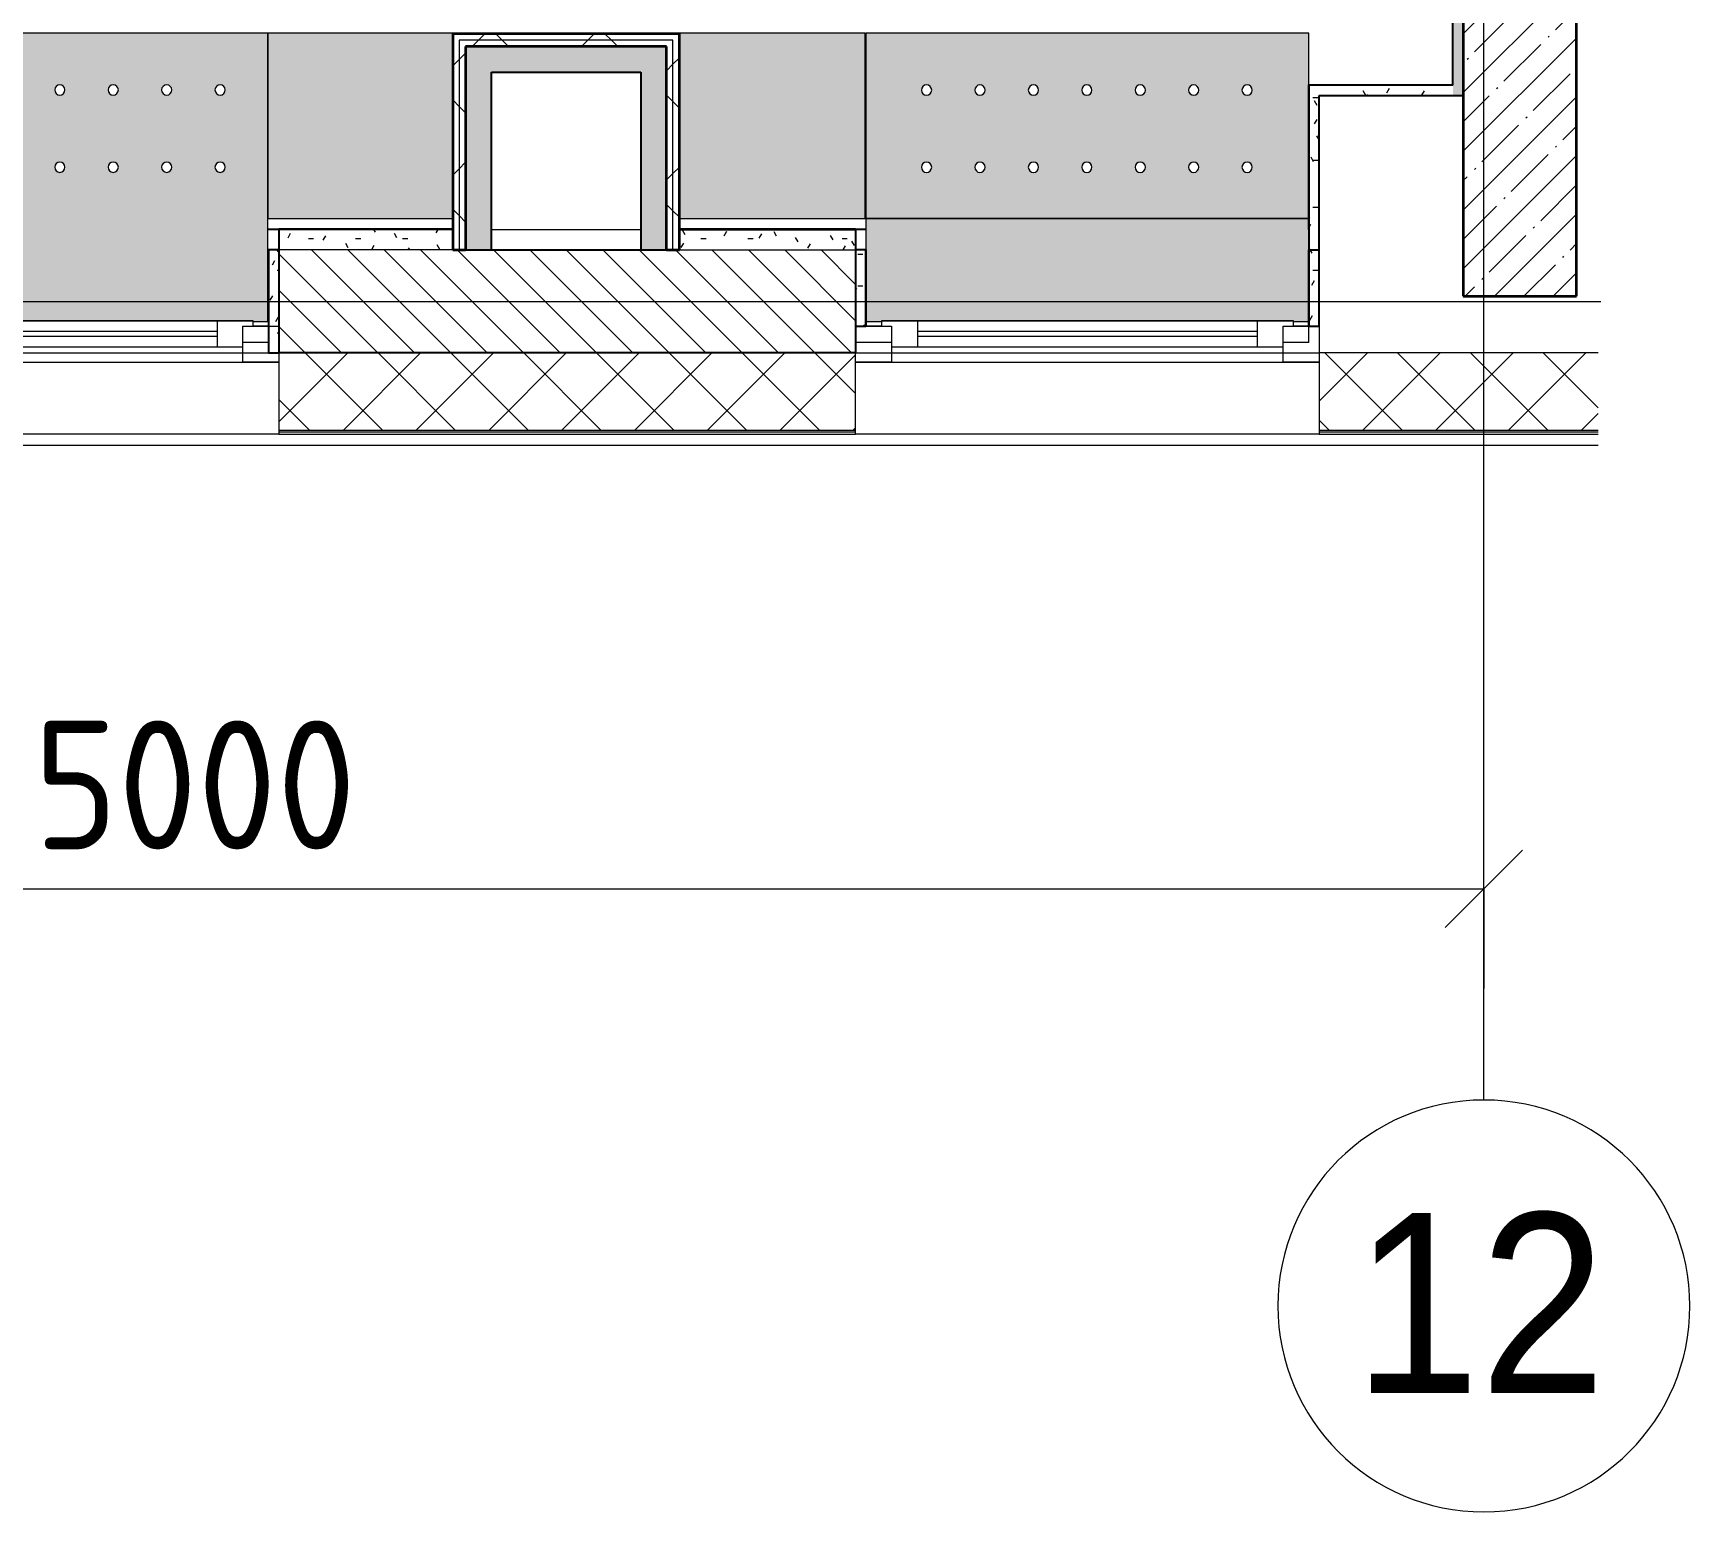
# Model space of a CAD drawing. Header units: millimetres. Extents: x 855 to 55293, y -2351 to 9447.
# Drawn here: x 15456 to 18673, y -2351 to 521 of the extents above; entities that cross this region are included whole.
import ezdxf

# ---------------------------------------------------------------- set-up
doc = ezdxf.new("R2010")
doc.units = ezdxf.units.MM
doc.linetypes.add('Осевая', pattern=[3175, 635, -476.25, 1587.5, -476.25])
for name, color, linetype, lineweight in [('A-ANNO-DIMS', 7, 'Continuous', 9), ('A-ANNO-DIMS-100', 7, 'Continuous', 9), ('A-GLAZ', 7, 'Continuous', 9), ('A-GLAZ-1', 7, 'Continuous', 13), ('A-WALL', 7, 'Continuous', 9), ('I-WALL', 7, 'Continuous', 9), ('Знаки', 7, 'Continuous', 9), ('Оси', 7, 'Continuous', 9), ('Оси-1', 7, 'Continuous', 20), ('Оси-2', 7, 'Осевая', 9)]:
    doc.layers.add(name, color=color, linetype=linetype, lineweight=lineweight)
for name, color, linetype, lineweight, true_color in [('A-WALL-1', 7, 'Continuous', 13, 0x3c3c3c), ('A-WALL-2', 7, 'Continuous', 25, 0x3c3c3c), ('A-WALL-3', 7, 'Continuous', 35, 0x3c3c3c), ('A-WALL-FNSH-1', 7, 'Continuous', 13, 0x3c3c3c), ('A-WALL-FNSH-2', 7, 'Continuous', 9, 0x3c3c3c)]:
    doc.layers.add(name, color=color, linetype=linetype, lineweight=lineweight, true_color=true_color)
doc.styles.add('Arial', font='arial.ttf', dxfattribs={"width": 0.9, "height": 350})
doc.styles.add('ISOCPEUR_1', font='isocpeur.ttf', dxfattribs={"width": 0.9, "height": 250})
doc.dimstyles.new('ISO-2_5_0_9К_БОЛЬШОЙ', dxfattribs={"dimscale": 304.8, "dimtxt": 248.995294, "dimasz": 0.492126, "dimexe": 0.393701, "dimexo": 0.984252, "dimgap": 0, "dimtad": 1, "dimdec": 0, "dimrnd": 10, "dimzin": 0, "dimdsep": 46, "dimtxsty": 'ISOCPEUR_1', "dimblk1": 'OBLIQUE', "dimblk2": 'OBLIQUE', "dimsah": 1, "dimcen": 0.09, "dimdle": 0.393701, "dimazin": 0, "dimtfac": 1, "dimtdec": 4, "dimtix": 1, "dimtmove": 0, "dimatfit": 3, "dimfxl": 1, "dimtvp": 1, "dimtolj": 1, "dimtzin": 0, "dimarcsym": 2})
pattern_1 = [(0, (-20037.1, 0), (121.92, 30.48), [10.058, -81.382, 10.058, -81.382, -487.68]), (0, (-20037.1, 0), (121.92, 30.48), [-182.88, 10.058, -172.822, 10.058, -81.382, -213.36]), (0, (-20037.1, 0), (121.92, 30.48), [-457.2, 10.058, -50.902, 10.058, -142.342]), (120, (-19991.38, 15.24), (-87.356454, 90.345817), [10.058, -81.382, 10.058, -81.382, -487.68]), (120, (-19991.38, 15.24), (-87.356454, 90.345817), [-182.88, 10.058, -172.822, 10.058, -81.382, -213.36]), (120, (-19991.38, 15.24), (-87.356454, 90.345817), [-457.2, 10.058, -50.902, 10.058, -142.342]), (240, (-19976.14, 76.2), (-34.563546, -120.825817), [10.058, -81.382, 10.058, -81.382, -487.68]), (240, (-19976.14, 76.2), (-34.563546, -120.825817), [-182.88, 10.058, -172.822, 10.058, -81.382, -213.36]), (240, (-19976.14, 76.2), (-34.563546, -120.825817), [-457.2, 10.058, -50.902, 10.058, -142.342])]
pattern_2 = [(45, (-20037.1, 0), (-106.066, 106.066), []), (135, (-20037.1, 0), (-106.066, -106.066), [])]

# ---------------------------------------------------------------- blocks, each defined once
blk = doc.blocks.new('120_Окно_СКБ_2Ст - 120_Окно_СКБ_2Ст 2100х2500 _мал створка справа_-22445857-План разверток пом_ 1_10_ Этаж 1')
at = {"layer": 'A-GLAZ'}
for p, q in [((1050, -57), (-1050, -57)), ((-1030, -127), (-1000, -127)), ((-930, -107), (100, -107)), ((100, -117), (-930, -117)), ((170, -127), (200, -127)), ((270, -107), (930, -107)), ((930, -117), (270, -117)), ((1000, -127), (1030, -127))]:
    blk.add_line(p, q, dxfattribs=at)
at = {"layer": 'A-GLAZ-1'}
for p, q in [((-1050, -127), (-1050, -57)), ((-1050, -57), (-980, -57)), ((-980, -57), (-980, -127)), ((150, -127), (150, -57)), ((150, -57), (220, -57)), ((220, -57), (220, -127)), ((980, -127), (980, -57)), ((980, -57), (1050, -57)), ((1050, -57), (1050, -127)), ((150, -87), (-980, -87)), ((-980, -87), (-980, -127)), ((-930, -137), (-930, -87)), ((100, -137), (100, -87)), ((150, -127), (150, -87)), ((980, -87), (220, -87)), ((220, -87), (220, -127)), ((270, -137), (270, -87)), ((930, -137), (930, -87)), ((980, -127), (980, -87)), ((-980, -127), (-1050, -127)), ((-980, -127), (-1000, -127)), ((-1000, -127), (-1000, -137)), ((220, -127), (150, -127)), ((170, -127), (150, -127)), ((170, -137), (170, -127)), ((220, -127), (200, -127)), ((200, -127), (200, -137)), ((1050, -127), (980, -127)), ((1000, -127), (980, -127)), ((1000, -137), (1000, -127)), ((-1000, -137), (170, -137)), ((170, -137), (-1000, -137)), ((200, -137), (1000, -137)), ((1000, -137), (200, -137))]:
    blk.add_line(p, q, dxfattribs=at)
blk = doc.blocks.new('120_Окно_СКБ_1Ст - 120_Окно_СКБ_1Ст 900х2500_h_-20664874-План разверток пом_ 1_10_ Этаж 1')
at = {"layer": 'A-GLAZ'}
for p, q in [((450, -57), (-450, -57)), ((-430, -127), (-400, -127)), ((-330, -107), (330, -107)), ((330, -117), (-330, -117)), ((400, -127), (430, -127))]:
    blk.add_line(p, q, dxfattribs=at)
at = {"layer": 'A-GLAZ-1'}
for p, q in [((-450, -127), (-450, -57)), ((-450, -57), (-380, -57)), ((-380, -57), (-380, -127)), ((380, -127), (380, -57)), ((380, -57), (450, -57)), ((450, -57), (450, -127)), ((380, -87), (-380, -87)), ((-380, -87), (-380, -127)), ((-330, -137), (-330, -87)), ((330, -137), (330, -87)), ((380, -127), (380, -87)), ((-380, -127), (-450, -127)), ((-380, -127), (-400, -127)), ((-400, -127), (-400, -137)), ((450, -127), (380, -127)), ((400, -127), (380, -127)), ((400, -137), (400, -127)), ((-400, -137), (400, -137)), ((400, -137), (-400, -137))]:
    blk.add_line(p, q, dxfattribs=at)
blk = doc.blocks.new('Зашивка радиатора_ с перфорацией М5 - Зашивка радиатора_ с перфорацией М5-30945411-План разверток пом_ 1_10_ Этаж 1')
at = {"layer": 'Знаки'}
h = blk.add_hatch(color=256, dxfattribs=at)
h.paths.add_polyline_path([(1718.4, 380), (1717.9, 379.1), (-310, 380), (-310, -179.9), (1750, -179.9), (1750, 241.1), (1748.4, 241.1), (1748.4, 380)])
h.paths.add_polyline_path([(1546.2, 90.4), (1551.2, 89), (1554.9, 85.4), (1556.2, 80.4), (1554.9, 75.4), (1551.2, 71.7), (1546.2, 70.4), (1541.2, 71.7), (1537.6, 75.4), (1536.2, 80.4), (1537.8, 85.6), (1541.2, 89), (1543.7, 90)])
h.paths.add_polyline_path([(1442.5, 90.4), (1447.5, 89), (1451.2, 85.4), (1452.5, 80.4), (1451.2, 75.4), (1447.5, 71.7), (1442.5, 70.4), (1437.5, 71.7), (1433.8, 75.4), (1432.5, 80.4), (1433.8, 85.4), (1438.1, 89.3), (1439.9, 90)])
h.paths.add_polyline_path([(923.7, 90.4), (928.7, 89), (932.4, 85.4), (933.7, 80.4), (932.4, 75.4), (928.7, 71.7), (923.7, 70.4), (918.7, 71.7), (915.1, 75.4), (913.7, 80.4), (915.1, 85.4), (918.7, 89), (921.2, 90)])
h.paths.add_polyline_path([(1027.5, 90.4), (1032.5, 89), (1036.2, 85.4), (1037.5, 80.4), (1036.2, 75.4), (1032.5, 71.7), (1027.5, 70.4), (1022.5, 71.7), (1018.8, 75.4), (1017.5, 80.4), (1018.8, 85.4), (1022.5, 89), (1024.9, 90)])
h.paths.add_polyline_path([(1131.2, 90.4), (1136.2, 89), (1139.9, 85.4), (1141.2, 80.4), (1139.9, 75.4), (1136.2, 71.7), (1131.2, 70.4), (1126.2, 71.7), (1122.6, 75.4), (1121.2, 80.4), (1122.6, 85.4), (1126.9, 89.3), (1128.7, 90)])
h.paths.add_polyline_path([(1338.7, 90.4), (1343.7, 89), (1347.4, 85.4), (1348.7, 80.4), (1347.4, 75.4), (1343.7, 71.7), (1338.7, 70.4), (1333.7, 71.7), (1330.1, 75.4), (1328.7, 80.4), (1330.1, 85.4), (1334.4, 89.3), (1336.2, 90)])
h.paths.add_polyline_path([(820, 90.4), (825, 89), (828.7, 85.4), (830, 80.4), (828.7, 75.4), (825, 71.7), (820, 70.4), (815, 71.7), (811.3, 75.4), (810, 80.4), (811.3, 85.4), (815, 89), (817.4, 90)])
h.paths.add_polyline_path([(1235, 90.4), (1240, 89), (1243.7, 85.4), (1245, 80.4), (1243.7, 75.4), (1240, 71.7), (1235, 70.4), (1230, 71.7), (1226.3, 75.4), (1225, 80.4), (1226.3, 85.4), (1230.6, 89.3), (1232.4, 90)])
h.paths.add_polyline_path([(1650, 90.4), (1655, 89), (1658.7, 85.4), (1660, 80.4), (1658.7, 75.4), (1655, 71.7), (1650, 70.4), (1645, 71.7), (1641.3, 75.4), (1640, 80.4), (1641.3, 85.4), (1645, 89), (1647.4, 90)])
h.paths.add_polyline_path([(-217.5, 90.4), (-212.5, 89), (-208.8, 85.4), (-207.5, 80.4), (-208.8, 75.4), (-212.5, 71.7), (-217.5, 70.4), (-222.5, 71.7), (-226.2, 75.4), (-227.5, 80.4), (-226.2, 85.4), (-222.5, 89), (-220.1, 90)])
h.paths.add_polyline_path([(716.2, 90.4), (721.2, 89), (724.9, 85.4), (726.2, 80.4), (724.9, 75.4), (721.2, 71.7), (716.2, 70.4), (711.2, 71.7), (707.6, 75.4), (706.2, 80.4), (707.6, 85.4), (711.2, 89), (713.7, 90)])
h.paths.add_polyline_path([(-113.8, 90.4), (-108.8, 89), (-105.1, 85.4), (-103.8, 80.4), (-105.1, 75.4), (-108.8, 71.7), (-113.8, 70.4), (-119.4, 72.2), (-122.4, 75.4), (-123.8, 80.4), (-122.4, 85.4), (-118.8, 89), (-116.3, 90)])
h.paths.add_polyline_path([(612.5, 90.4), (617.5, 89), (621.2, 85.4), (622.5, 80.4), (621.2, 75.4), (617.5, 71.7), (612.5, 70.4), (607.5, 71.7), (603.8, 75.4), (602.5, 80.4), (603.8, 85.4), (608.1, 89.3), (609.9, 90)])
h.paths.add_polyline_path([(301.2, 90.4), (306.2, 89), (309.9, 85.4), (311.2, 80.4), (309.9, 75.4), (306.2, 71.7), (301.2, 70.4), (296.2, 71.7), (292.6, 75.4), (291.2, 80.4), (292.6, 85.4), (296.9, 89.3), (298.7, 90)])
h.paths.add_polyline_path([(508.7, 90.4), (513.7, 89), (517.4, 85.4), (518.7, 80.4), (517.4, 75.4), (513.7, 71.7), (508.7, 70.4), (503.7, 71.7), (500.1, 75.4), (498.7, 80.4), (500.1, 85.4), (504.4, 89.3), (506.2, 90)])
h.paths.add_polyline_path([(405, 90.4), (410, 89), (413.7, 85.4), (415, 80.4), (413.7, 75.4), (410, 71.7), (405, 70.4), (400, 71.7), (396.3, 75.4), (395, 80.4), (396.3, 85.4), (400.6, 89.3), (402.4, 90)])
h.paths.add_polyline_path([(197.5, 90.4), (202.5, 89), (206.2, 85.4), (207.5, 80.4), (206.2, 75.4), (202.5, 71.7), (197.5, 70.4), (192.5, 71.7), (188.8, 75.4), (187.5, 80.4), (188.8, 85.4), (192.5, 89), (194.9, 90)])
h.paths.add_polyline_path([(93.7, 90.4), (98.7, 89), (102.4, 85.4), (103.7, 80.4), (102.4, 75.4), (98.7, 71.7), (93.7, 70.4), (88.7, 71.7), (85.1, 75.4), (83.7, 80.4), (85.1, 85.4), (88.7, 89), (91.2, 90)])
h.paths.add_polyline_path([(-10, 90.4), (-5, 89), (-1.3, 85.4), (0, 80.4), (-1.3, 75.4), (-5, 71.7), (-10, 70.4), (-15, 71.7), (-18.7, 75.4), (-20, 80.4), (-18.7, 85.4), (-15, 89), (-11.3, 90.2)])
h.paths.add_polyline_path([(716.2, -59.6), (721.2, -61), (724.9, -64.6), (726.2, -69.6), (724.9, -74.6), (721.2, -78.3), (716.2, -79.6), (711.2, -78.3), (707.4, -74.2), (706.2, -69.6), (707.6, -64.6), (711.2, -61), (713.7, -60)])
h.paths.add_polyline_path([(1650, -59.6), (1655, -61), (1658.7, -64.6), (1660, -69.6), (1658.7, -74.6), (1655, -78.3), (1650, -79.6), (1645, -78.3), (1641.2, -74.2), (1640, -69.6), (1641.3, -64.6), (1645, -61), (1647.4, -60)])
h.paths.add_polyline_path([(1338.7, -59.6), (1343.7, -61), (1347.4, -64.6), (1348.7, -69.6), (1347.4, -74.6), (1343.7, -78.3), (1338.7, -79.6), (1333.7, -78.3), (1329.9, -74.2), (1328.7, -69.6), (1330.1, -64.6), (1333.7, -61), (1336.2, -60)])
h.paths.add_polyline_path([(923.7, -59.6), (928.7, -61), (932.4, -64.6), (933.7, -69.6), (932.4, -74.6), (928.7, -78.3), (923.7, -79.6), (918.7, -78.3), (914.9, -74.2), (913.7, -69.6), (915.1, -64.6), (918.7, -61), (921.2, -60)])
h.paths.add_polyline_path([(1546.2, -59.6), (1551.2, -61), (1554.9, -64.6), (1556.2, -69.6), (1554.9, -74.6), (1551.2, -78.3), (1546.2, -79.6), (1541.2, -78.3), (1537.4, -74.2), (1536.2, -69.6), (1537.6, -64.6), (1541.2, -61), (1543.7, -60)])
h.paths.add_polyline_path([(1235, -59.6), (1240, -61), (1243.7, -64.6), (1245, -69.6), (1243.7, -74.6), (1240, -78.3), (1235, -79.6), (1230, -78.3), (1226.2, -74.2), (1225, -69.6), (1226.3, -64.6), (1230, -61), (1232.4, -60)])
h.paths.add_polyline_path([(1027.5, -59.6), (1032.5, -61), (1036.2, -64.6), (1037.5, -69.6), (1036.2, -74.6), (1032.5, -78.3), (1027.5, -79.6), (1022.5, -78.3), (1018.7, -74.2), (1017.5, -69.6), (1018.8, -64.6), (1022.5, -61), (1024.9, -60)])
h.paths.add_polyline_path([(1131.2, -59.6), (1136.2, -61), (1139.9, -64.6), (1141.2, -69.6), (1139.9, -74.6), (1136.2, -78.3), (1131.2, -79.6), (1126.2, -78.3), (1122.4, -74.2), (1121.2, -69.6), (1122.6, -64.6), (1126.2, -61), (1128.7, -60)])
h.paths.add_polyline_path([(1442.5, -59.6), (1447.5, -61), (1451.2, -64.6), (1452.5, -69.6), (1451.2, -74.6), (1447.5, -78.3), (1442.5, -79.6), (1437.5, -78.3), (1433.7, -74.2), (1432.5, -69.6), (1433.8, -64.6), (1437.5, -61), (1439.9, -60)])
h.paths.add_polyline_path([(820, -59.6), (825, -61), (828.7, -64.6), (830, -69.6), (828.7, -74.6), (825, -78.3), (820, -79.6), (815, -78.3), (811.2, -74.2), (810, -69.6), (811.3, -64.6), (815, -61), (817.4, -60)])
h.paths.add_polyline_path([(93.7, -59.6), (98.7, -61), (102.4, -64.6), (103.7, -69.6), (102.4, -74.6), (98.7, -78.3), (93.7, -79.6), (88.7, -78.3), (84.9, -74.2), (83.7, -69.6), (85.1, -64.6), (88.7, -61), (91.2, -60)])
h.paths.add_polyline_path([(301.2, -59.6), (306.2, -61), (309.9, -64.6), (311.2, -69.6), (309.9, -74.6), (306.2, -78.3), (301.2, -79.6), (296.2, -78.3), (292.4, -74.2), (291.2, -69.6), (292.6, -64.6), (296.2, -61), (298.7, -60)])
h.paths.add_polyline_path([(-10, -59.6), (-5, -61), (-1.3, -64.6), (0, -69.6), (-1.3, -74.6), (-5, -78.3), (-10, -79.6), (-15, -78.3), (-18.8, -74.2), (-20, -69.6), (-18.7, -64.6), (-15, -61), (-11.3, -59.8)])
h.paths.add_polyline_path([(508.7, -59.6), (513.7, -61), (517.4, -64.6), (518.7, -69.6), (517.4, -74.6), (513.7, -78.3), (508.7, -79.6), (503.7, -78.3), (499.9, -74.2), (498.7, -69.6), (500.1, -64.6), (503.7, -61), (506.2, -60)])
h.paths.add_polyline_path([(612.5, -59.6), (617.5, -61), (621.2, -64.6), (622.5, -69.6), (621.2, -74.6), (617.5, -78.3), (612.5, -79.6), (607.5, -78.3), (603.7, -74.2), (602.5, -69.6), (603.8, -64.6), (607.5, -61), (609.9, -60)])
h.paths.add_polyline_path([(197.5, -59.6), (202.5, -61), (206.2, -64.6), (207.5, -69.6), (206.2, -74.6), (202.5, -78.3), (197.5, -79.6), (192.5, -78.3), (188.7, -74.2), (187.5, -69.6), (188.8, -64.6), (192.5, -61), (194.9, -60)])
h.paths.add_polyline_path([(-217.5, -59.6), (-212.5, -61), (-208.8, -64.6), (-207.5, -69.6), (-208.8, -74.6), (-212.5, -78.3), (-217.5, -79.6), (-222.5, -78.3), (-226.3, -74.2), (-227.5, -69.6), (-226.2, -64.6), (-222.5, -61), (-220.1, -60)])
h.paths.add_polyline_path([(-113.8, -59.6), (-108.8, -61), (-105.1, -64.6), (-103.8, -69.6), (-105.1, -74.6), (-108.8, -78.3), (-113.8, -79.6), (-118.8, -78.3), (-122.6, -74.2), (-123.8, -69.6), (-122.4, -64.6), (-118.8, -61), (-116.3, -60)])
h.paths.add_polyline_path([(405, -59.6), (410, -61), (413.7, -64.6), (415, -69.6), (413.7, -74.6), (410, -78.3), (405, -79.6), (400, -78.3), (396.2, -74.2), (395, -69.6), (396.3, -64.6), (400, -61), (402.4, -60)])
for p, q in [((-281.6, 380), (-310, 380)), ((-310, 380), (-310, -179.9)), ((918.4, 380), (888.4, 380)), ((1748.4, 380), (1718.4, 380)), ((1750, -179.9), (1750, 241.1)), ((-310, -179.9), (1750, -179.9))]:
    blk.add_line(p, q, dxfattribs=at)
for centre, start, end in [((-217.5, 80.4), 0, 180), ((-217.5, 80.4), 180, 0), ((-113.8, 80.4), 0, 180), ((-113.8, 80.4), 180, 0), ((-10, 80.4), 0, 180), ((-10, 80.4), 180, 360), ((93.7, 80.4), 0, 180), ((93.7, 80.4), 180, 0), ((197.5, 80.4), 0, 180), ((197.5, 80.4), 180, 0), ((301.2, 80.4), 0, 180), ((301.2, 80.4), 180, 0), ((405, 80.4), 0, 180), ((405, 80.4), 180, 0), ((508.7, 80.4), 0, 180), ((508.7, 80.4), 180, 0), ((612.5, 80.4), 0, 180), ((612.5, 80.4), 180, 0), ((716.2, 80.4), 0, 180), ((716.2, 80.4), 180, 0), ((820, 80.4), 0, 180), ((820, 80.4), 180, 0), ((923.7, 80.4), 0, 180), ((923.7, 80.4), 180, 360), ((1027.5, 80.4), 0, 180), ((1027.5, 80.4), 180, 0), ((1131.2, 80.4), 0, 180), ((1131.2, 80.4), 180, 360), ((1235, 80.4), 0, 180), ((1235, 80.4), 180, 0), ((1338.7, 80.4), 0, 180), ((1338.7, 80.4), 180, 0), ((1442.5, 80.4), 0, 180), ((1442.5, 80.4), 180, 360), ((1546.2, 80.4), 0, 180), ((1546.2, 80.4), 180, 0), ((1650, 80.4), 0, 180), ((1650, 80.4), 180, 360), ((-217.5, -69.6), 0, 180), ((-113.8, -69.6), 0, 180), ((-10, -69.6), 0, 180), ((93.7, -69.6), 0, 180), ((197.5, -69.6), 0, 180), ((301.2, -69.6), 0, 180), ((405, -69.6), 0, 180), ((508.7, -69.6), 0, 180), ((612.5, -69.6), 0, 180), ((716.2, -69.6), 0, 180), ((820, -69.6), 0, 180), ((923.7, -69.6), 0, 180), ((1027.5, -69.6), 0, 180), ((1131.2, -69.6), 0, 180), ((1235, -69.6), 0, 180), ((1338.7, -69.6), 0, 180), ((1442.5, -69.6), 0, 180), ((1546.2, -69.6), 0, 180), ((1650, -69.6), 0, 180), ((-217.5, -69.6), 180, 0), ((-113.8, -69.6), 180, 0), ((-10, -69.6), 180, 0), ((93.7, -69.6), 180, 0), ((197.5, -69.6), 180, 0), ((301.2, -69.6), 180, 0), ((405, -69.6), 180, 0), ((508.7, -69.6), 180, 0), ((612.5, -69.6), 180, 0), ((716.2, -69.6), 180, 0), ((820, -69.6), 180, 0), ((923.7, -69.6), 180, 0), ((1027.5, -69.6), 180, 0), ((1131.2, -69.6), 180, 0), ((1235, -69.6), 180, 0), ((1338.7, -69.6), 180, 0), ((1442.5, -69.6), 180, 0), ((1546.2, -69.6), 180, 0), ((1650, -69.6), 180, 0)]:
    blk.add_arc(centre, 10, start, end, dxfattribs=at)
blk = doc.blocks.new('Зашивка без перфорации М3 - М3_4-30974691-План разверток пом_ 1_10_ Этаж 1')
at = {"layer": 'Знаки'}
blk.add_hatch(color=256, dxfattribs=at).paths.add_polyline_path([(-69.8, 180), (-429, 180), (-429, -179.9), (-69.8, -179.9)])
for p, q in [((-69.8, 180), (-429, 180)), ((-69.8, -179.9), (-69.8, 180)), ((-430, -179.9), (-69.8, -179.9))]:
    blk.add_line(p, q, dxfattribs=at)
blk = doc.blocks.new('Зашивка радиатора_ с перфорацией М1 - Зашивка радиатора_ с перфорацией М1-30929141-План разверток пом_ 1_10_ Этаж 1')
at = {"layer": 'Знаки'}
blk.add_hatch(color=256, dxfattribs=at).paths.add_polyline_path([(430, 380), (-430, 380), (-430, 180), (430, 180), (430, 379)])
h = blk.add_hatch(color=256, dxfattribs=at)
h.paths.add_polyline_path([(89, 180), (-430, 180), (-430, -179.9), (430.2, -179.9), (430.2, 180), (161, 180)])
h.paths.add_polyline_path([(-206.5, 90.4), (-201.5, 89), (-197.8, 85.4), (-196.5, 80.4), (-197.8, 75.4), (-201.5, 71.7), (-206.5, 70.4), (-211.5, 71.7), (-215.2, 75.4), (-216.5, 80.4), (-215.2, 85.4), (-211.5, 89), (-209.1, 90)])
h.paths.add_polyline_path([(-310.3, 90.4), (-305.3, 89), (-301.6, 85.4), (-300.3, 80.4), (-301.6, 75.4), (-305.3, 71.7), (-310.3, 70.4), (-315.3, 71.7), (-318.9, 75.4), (-320.3, 80.4), (-318.9, 85.4), (-315.3, 89), (-312.8, 90)])
h.paths.add_polyline_path([(1, 90.4), (6, 89), (9.7, 85.4), (11, 80.4), (9.7, 75.4), (6, 71.7), (1, 70.4), (-4, 71.7), (-7.7, 75.4), (-9, 80.4), (-7.7, 85.4), (-3.5, 89.2), (-1.6, 90)])
h.paths.add_polyline_path([(208.5, 90.4), (213.5, 89), (217.2, 85.4), (218.5, 80.4), (217.2, 75.4), (213.5, 71.7), (208.5, 70.4), (203.5, 71.7), (199.8, 75.4), (198.5, 80.4), (199.8, 85.4), (204, 89.2), (205.9, 90)])
h.paths.add_polyline_path([(104.7, 90.4), (109.7, 89), (113.4, 85.4), (114.7, 80.4), (113.4, 75.4), (109.7, 71.7), (104.7, 70.4), (99.7, 71.7), (96.1, 75.4), (94.7, 80.4), (96.1, 85.4), (100.2, 89.2), (102.2, 90)])
h.paths.add_polyline_path([(312.2, 90.4), (317.2, 89), (320.9, 85.4), (322.2, 80.4), (320.9, 75.4), (317.2, 71.7), (312.2, 70.4), (307.2, 71.7), (303.6, 75.4), (302.2, 80.4), (303.6, 85.4), (307.2, 89), (309.7, 90)])
h.paths.add_polyline_path([(-102.8, 90.4), (-97.8, 89), (-94.1, 85.4), (-92.8, 80.4), (-94.1, 75.4), (-97.8, 71.7), (-102.8, 70.4), (-107.8, 71.7), (-111.4, 75.4), (-112.8, 80.4), (-111.4, 85.4), (-107.3, 89.2), (-105.3, 90)])
h.paths.add_polyline_path([(-102.8, -59.6), (-97.8, -61), (-94.1, -64.6), (-92.8, -69.6), (-94.1, -74.6), (-97.8, -78.3), (-102.8, -79.6), (-107.8, -78.3), (-111.6, -74.3), (-112.8, -69.6), (-111.4, -64.6), (-107.8, -61), (-105.3, -60)])
h.paths.add_polyline_path([(104.7, -59.6), (109.7, -61), (113.4, -64.6), (114.7, -69.6), (113.4, -74.6), (109.7, -78.3), (104.7, -79.6), (99.7, -78.3), (95.9, -74.3), (94.7, -69.6), (96.1, -64.6), (99.7, -61), (102.2, -60)])
h.paths.add_polyline_path([(208.5, -59.6), (213.5, -61), (217.2, -64.6), (218.5, -69.6), (217.2, -74.6), (213.5, -78.3), (208.5, -79.6), (203.5, -78.3), (199.7, -74.3), (198.5, -69.6), (199.8, -64.6), (203.5, -61), (205.9, -60)])
h.paths.add_polyline_path([(1, -59.6), (6, -61), (9.7, -64.6), (11, -69.6), (9.7, -74.6), (6, -78.3), (1, -79.6), (-4, -78.3), (-7.8, -74.3), (-9, -69.6), (-7.7, -64.6), (-4, -61), (-1.6, -60)])
h.paths.add_polyline_path([(-310.3, -59.6), (-305.3, -61), (-301.6, -64.6), (-300.3, -69.6), (-301.6, -74.6), (-305.3, -78.3), (-310.3, -79.6), (-315.3, -78.3), (-319.1, -74.3), (-320.3, -69.6), (-318.9, -64.6), (-315.3, -61), (-312.8, -60)])
h.paths.add_polyline_path([(312.2, -59.6), (317.2, -61), (320.9, -64.6), (322.2, -69.6), (320.9, -74.6), (317.2, -78.3), (312.2, -79.6), (307.2, -78.3), (303.4, -74.3), (302.2, -69.6), (303.6, -64.6), (307.2, -61), (309.7, -60)])
h.paths.add_polyline_path([(-206.5, -59.6), (-201.5, -61), (-197.8, -64.6), (-196.5, -69.6), (-197.8, -74.6), (-201.5, -78.3), (-206.5, -79.6), (-211.5, -78.3), (-215.3, -74.3), (-216.5, -69.6), (-215.2, -64.6), (-211.5, -61), (-209.1, -60)])
for p, q in [((-400, 380), (-430, 380)), ((430, 380), (400, 380)), ((430, 180), (430, 241)), ((-430, 180), (430, 180)), ((430.2, 180), (-430, 180)), ((430.2, -179.9), (430.2, 180)), ((-430, -79), (-430, -179.9)), ((-430, -179.9), (430.2, -179.9))]:
    blk.add_line(p, q, dxfattribs=at)
for centre, start, end in [((-310.3, 80.4), 180, 0), ((-310.3, 80.4), 0, 180), ((-206.5, 80.4), 0, 180), ((-206.5, 80.4), 180, 360), ((-102.8, 80.4), 0, 180), ((-102.8, 80.4), 180, 0), ((1, 80.4), 0, 180), ((1, 80.4), 180, 0), ((104.7, 80.4), 0, 180), ((104.7, 80.4), 180, 360), ((208.5, 80.4), 0, 180), ((208.5, 80.4), 180, 0), ((312.2, 80.4), 0, 180), ((312.2, 80.4), 180, 0), ((-310.3, -69.6), 0, 180), ((-206.5, -69.6), 0, 180), ((-102.8, -69.6), 0, 180), ((1, -69.6), 0, 180), ((104.7, -69.6), 0, 180), ((208.5, -69.6), 0, 180), ((312.2, -69.6), 0, 180), ((-310.3, -69.6), 180, 0), ((-206.5, -69.6), 180, 0), ((-102.8, -69.6), 180, 0), ((1, -69.6), 180, 0), ((104.7, -69.6), 180, 0), ((208.5, -69.6), 180, 0), ((312.2, -69.6), 180, 0)]:
    blk.add_arc(centre, 10, start, end, dxfattribs=at)
blk = doc.blocks.new('Зашивка без перфорации М3 - М3_4-V13-План разверток пом_ 1_10_ Этаж 1')
at = {"layer": 'Знаки'}
blk.add_hatch(color=256, dxfattribs=at).paths.add_polyline_path([(-123.9, 180), (-430, 180), (-430, -179.9), (-69.8, -179.9), (-69.8, 180)])
for p, q in [((-69.8, 180), (-430, 180)), ((-430, 180), (-430, -179.9)), ((-69.8, -179.9), (-69.8, 180)), ((-430, -179.9), (-69.8, -179.9))]:
    blk.add_line(p, q, dxfattribs=at)
blk = doc.blocks.new('Ось сетки - D8-29747960-План разверток пом_ 1_10_ Этаж 1')
at = {"layer": 'Оси-1'}
for start, end in [(360, 180), (180, 360)]:
    blk.add_arc((0, 0), 4, start, end, dxfattribs=at)
blk = doc.blocks.new('DIMBLOCK2-План разверток пом_ 1_10_ Этаж 1')
at = {"layer": 'A-ANNO-DIMS-100'}
for p, q in [((13272.9, -1334.6), (13272.9, -1020.7)), ((18272.9, -1334.6), (18272.9, -1020.7)), ((13272.9, -1140.7), (18272.9, -1140.7)), ((13272.9, -1140.7), (13272.9, -1334.6)), ((18272.9, -1140.7), (18272.9, -1334.6))]:
    blk.add_line(p, q, dxfattribs=at)
at = {"layer": 'A-ANNO-DIMS-100', "lineweight": 20}
for p, q in [((13272.9, -1140.7), (13347.9, -1065.7)), ((18272.9, -1140.7), (18347.9, -1065.7)), ((13272.9, -1140.7), (13197.9, -1215.7)), ((18272.9, -1140.7), (18197.9, -1215.7))]:
    blk.add_line(p, q, dxfattribs=at)
at = {"layer": 'A-ANNO-DIMS-100', "color": 0, "insert": (15456.9, -814.1), "char_height": 250, "width": 758.478, "attachment_point": 1, "line_spacing_factor": 1.149209, "style": 'ISOCPEUR_1'}
blk.add_mtext('5000', dxfattribs=at)
blk = doc.blocks.new('_Oblique')
at = {"color": 0, "linetype": 'ByBlock', "lineweight": -2}
blk.add_line((-0.5, -0.5), (0.5, 0.5), dxfattribs=at)

msp = doc.modelspace()

# ---------------------------------------------------------------- hatches: boundary and pattern name
at = {"layer": 'A-WALL'}
h = msp.add_hatch(dxfattribs=at)
h.set_pattern_fill('FP_3', color=256, style=0, pattern_type=2)
h.set_pattern_definition([(135, (-20037.1, 0), (-35.35534, -35.35534), [])])
h.paths.add_polyline_path([(15932.9, -100), (17052.9, -100), (17052.9, 100), (15932.9, 100)])
h.paths.add_polyline_path([(13832.9, -100), (13832.9, 100), (13572.6, 100), (13572.6, -100), (13595.2, -100)])
h = msp.add_hatch(dxfattribs=at)
h.set_pattern_fill('FP_1', color=256, style=0, pattern_type=2)
h.set_pattern_definition([(45, (-20037.1, 0), (-70.71068, 70.71068), []), (135, (-20037.1, 0), (-70.71068, -70.71068), [])])
h.paths.add_polyline_path([(12972.9, -250), (13832.9, -250), (13832.9, -100), (12972.9, -100)])
h.paths.add_polyline_path([(17952.9, -250), (18494.7, -250), (18494.7, -100), (17952.9, -100)])
h.paths.add_polyline_path([(10172.9, -250), (10172.9, -100), (9272.1, -100), (9272.1, -250), (9848.5, -250)])
h.paths.add_polyline_path([(17052.9, -250), (17052.9, -100), (15932.9, -100), (15932.9, -250), (16765.4, -250)])
at = {"layer": 'I-WALL'}
h = msp.add_hatch(dxfattribs=at)
h.set_pattern_fill('FP_4', color=256, style=0, pattern_type=2)
h.set_pattern_definition([(45, (-20037.1, 0), (-57.02463, 57.02463), []), (45, (-19980.075, 0), (-57.02463, 57.02463), [100.806, -20.161, 3.353, -16.808])])
h.paths.add_polyline_path([(18232.9, 10), (18452.9, 10), (18452.9, 7400), (18232.9, 7400), (18232.9, 153.7)])
h = msp.add_hatch(dxfattribs=at)
h.set_pattern_fill('FP_6', color=256, style=0, pattern_type=2)
h.set_pattern_definition(pattern_1)
h.paths.add_polyline_path([(18232.9, 400), (18232.9, 7050), (18212.9, 7050), (18212.9, 400)])
h = msp.add_hatch(dxfattribs=at)
h.set_pattern_fill('FP_8', color=256, style=0, pattern_type=2)
h.set_pattern_definition(pattern_2)
h.paths.add_polyline_path([(16283.1, 100), (16283.1, 520), (16270.6, 520), (16270.6, 100)])
h = msp.add_hatch(dxfattribs=at)
h.set_pattern_fill('FP_8', color=256, style=0, pattern_type=2)
h.set_pattern_definition(pattern_2)
h.paths.add_polyline_path([(16283.1, 507.5), (16710.6, 507.5), (16710.6, 520), (16283.1, 520)])
h = msp.add_hatch(dxfattribs=at)
h.set_pattern_fill('FP_8', color=256, style=0, pattern_type=2)
h.set_pattern_definition(pattern_2)
h.paths.add_polyline_path([(16295.6, 100), (16295.6, 507.5), (16283.1, 507.5), (16283.1, 100)])
h = msp.add_hatch(dxfattribs=at)
h.set_pattern_fill('FP_8', color=256, style=0, pattern_type=2)
h.set_pattern_definition(pattern_2)
h.paths.add_polyline_path([(16295.6, 495), (16698.1, 495), (16698.1, 507.5), (16295.6, 507.5)])
for points in [[(16295.6, 100), (16345.6, 100), (16345.6, 495), (16295.6, 495), (16295.6, 153.7)], [(16685.6, 445), (16685.6, 495), (16345.6, 495), (16345.6, 445), (16635.6, 445)], [(16635.6, 100), (16685.6, 100), (16685.6, 445), (16635.6, 445), (16635.6, 153.7)]]:
    msp.add_hatch(color=256, dxfattribs=at).paths.add_polyline_path(points)
h = msp.add_hatch(dxfattribs=at)
h.set_pattern_fill('FP_8', color=256, style=0, pattern_type=2)
h.set_pattern_definition(pattern_2)
h.paths.add_polyline_path([(16698.1, 100), (16698.1, 495), (16685.6, 495), (16685.6, 100)])
h = msp.add_hatch(dxfattribs=at)
h.set_pattern_fill('FP_8', color=256, style=0, pattern_type=2)
h.set_pattern_definition(pattern_2)
h.paths.add_polyline_path([(16710.6, 100), (16710.6, 507.5), (16698.1, 507.5), (16698.1, 100)])
h = msp.add_hatch(dxfattribs=at)
h.set_pattern_fill('FP_6', color=256, style=0, pattern_type=2)
h.set_pattern_definition(pattern_1)
h.paths.add_polyline_path([(17952.9, 400), (18212.9, 400), (18212.9, 420), (17932.9, 420), (17932.9, 400)])
h = msp.add_hatch(dxfattribs=at)
h.set_pattern_fill('FP_6', color=256, style=0, pattern_type=2)
h.set_pattern_definition(pattern_1)
h.paths.add_polyline_path([(17932.9, 100), (17952.9, 100), (17952.9, 400), (17932.9, 400), (17932.9, 153.7)])
h = msp.add_hatch(dxfattribs=at)
h.set_pattern_fill('FP_6', color=256, style=0, pattern_type=2)
h.set_pattern_definition(pattern_1)
h.paths.add_polyline_path([(13832.9, 100), (13832.9, 140), (13572.6, 140), (13572.6, 100), (13595.2, 100)])
h.paths.add_polyline_path([(16270.6, 100), (16270.1, 140), (15932.9, 140), (15932.9, 100), (16189, 100)])
h = msp.add_hatch(dxfattribs=at)
h.set_pattern_fill('FP_6', color=256, style=0, pattern_type=2)
h.set_pattern_definition(pattern_1)
h.paths.add_polyline_path([(16765.4, 100), (17052.9, 100), (17052.9, 140), (16710.6, 140), (16710.6, 100)])
h = msp.add_hatch(dxfattribs=at)
h.set_pattern_fill('FP_6', color=256, style=0, pattern_type=2)
h.set_pattern_definition(pattern_1)
h.paths.add_polyline_path([(15912.9, -100), (15932.9, -100), (15932.9, 100), (15912.9, 100)])
h = msp.add_hatch(dxfattribs=at)
h.set_pattern_fill('FP_6', color=256, style=0, pattern_type=2)
h.set_pattern_definition(pattern_1)
h.paths.add_polyline_path([(17052.9, -48), (17072.9, -48), (17072.9, 100), (17052.9, 100)])
h = msp.add_hatch(dxfattribs=at)
h.set_pattern_fill('FP_6', color=256, style=0, pattern_type=2)
h.set_pattern_definition(pattern_1)
h.paths.add_polyline_path([(17932.9, -48), (17952.9, -48), (17952.9, 100), (17932.9, 100)])

# ---------------------------------------------------------------- linework, layer by layer
at = {"layer": 'A-WALL'}
for p, q in [((16283.1, 507.5), (16283.1, 100)), ((16698.1, 507.5), (16283.1, 507.5)), ((16698.1, 100), (16698.1, 507.5)), ((16270.6, 100), (15932.9, 100)), ((16710.6, 100), (17052.9, 100)), ((13852.9, -100), (15912.9, -100)), ((17052.9, -100), (17952.9, -100)), ((15932.9, -250), (17052.9, -250)), ((17952.9, -250), (18494.7, -250)), ((18494.7, -280), (9272.1, -280)), ((15932.9, -258), (13832.9, -258)), ((17952.9, -258), (17052.9, -258))]:
    msp.add_line(p, q, dxfattribs=at)
at = {"layer": 'A-WALL-1'}
for p, q in [((15932.9, -100), (15932.9, -250)), ((17052.9, -250), (17052.9, -100)), ((18494.7, -100), (17952.9, -100)), ((17952.9, -100), (17952.9, -250))]:
    msp.add_line(p, q, dxfattribs=at)
at = {"layer": 'A-WALL-2'}
for p, q in [((18212.9, 420), (18212.9, 7050)), ((16345.6, 100), (16345.6, 445)), ((16345.6, 445), (16635.6, 445)), ((16635.6, 445), (16635.6, 100)), ((18212.9, 420), (17932.9, 420)), ((17932.9, 420), (17932.9, -48)), ((17952.9, 400), (18232.9, 400)), ((17952.9, -48), (17952.9, 400)), ((15932.9, 140), (15932.9, -100)), ((16270.6, 140), (15932.9, 140)), ((17052.9, 140), (16710.6, 140)), ((16711.6, 140), (17052.9, 140)), ((17052.9, 140), (17052.9, -100)), ((15912.9, 100), (15912.9, -100)), ((15932.9, 100), (15912.9, 100)), ((16295.6, 100), (16685.6, 100)), ((16635.6, 100), (16685.6, 100)), ((17072.9, 100), (17052.9, 100)), ((17072.9, -48), (17072.9, 100)), ((17932.9, 100), (17952.9, 100)), ((17052.9, -48), (17072.9, -48)), ((17932.9, -48), (17952.9, -48)), ((15912.9, -100), (15932.9, -100)), ((17052.9, -100), (15932.9, -100))]:
    msp.add_line(p, q, dxfattribs=at)
at = {"layer": 'A-WALL-3'}
for p, q in [((18232.9, 7400), (18232.9, 10)), ((18452.9, 10), (18452.9, 7400)), ((16270.6, 520), (16270.6, 100)), ((16710.6, 520), (16270.6, 520)), ((16710.6, 100), (16710.6, 520)), ((16295.6, 495), (16295.6, 100)), ((16685.6, 495), (16295.6, 495)), ((16685.6, 100), (16685.6, 495)), ((16270.6, 100), (16295.6, 100)), ((16685.6, 100), (16710.6, 100)), ((18232.9, 10), (18452.9, 10))]:
    msp.add_line(p, q, dxfattribs=at)
at = {"layer": 'A-WALL-FNSH-1'}
for p, q in [((18211.9, 7049), (18211.9, 421)), ((16269.6, 521), (16269.6, 150)), ((16711.6, 521), (16269.6, 521)), ((16711.6, 141), (16711.6, 521)), ((17931.9, 421), (17931.9, 140)), ((18211.9, 421), (17931.9, 421)), ((16270.1, 141), (15932.9, 141)), ((15932.9, 141), (15932.9, 140)), ((16269.6, 150), (16270.6, 150)), ((16270.1, 140), (16270.1, 141)), ((16710.6, 140), (16711.6, 140)), ((17052.9, 141), (16711.6, 141)), ((17052.9, 140), (17052.9, 141)), ((17931.9, 140), (17932.9, 140)), ((15911.9, 100), (15911.9, -100)), ((15912.9, 100), (15911.9, 100)), ((17073.9, 100), (17072.9, 100)), ((17073.9, -48), (17073.9, 100)), ((17931.9, 100), (17931.9, -48)), ((17932.9, 100), (17931.9, 100)), ((17072.9, -48), (17073.9, -48)), ((17931.9, -48), (17932.9, -48)), ((15911.9, -100), (15912.9, -100)), ((15932.9, -250), (15932.9, -253)), ((15932.9, -253), (17052.9, -253)), ((17052.9, -253), (17052.9, -250)), ((17952.9, -250), (17952.9, -253)), ((17952.9, -253), (18494.7, -253))]:
    msp.add_line(p, q, dxfattribs=at)
at = {"layer": 'A-WALL-FNSH-2'}
for p, q in [((15932.9, -253), (15932.9, -258)), ((17052.9, -258), (17052.9, -253)), ((17952.9, -253), (17952.9, -258)), ((15932.9, -258), (17052.9, -258)), ((17952.9, -258), (18494.7, -258))]:
    msp.add_line(p, q, dxfattribs=at)
at = {"layer": 'I-WALL'}
for p, q in [((15911.3, 141), (15932.9, 141)), ((15911.3, 140), (15932.9, 140)), ((16345.6, 140), (16635.6, 140)), ((17052.9, 141), (17072.9, 141)), ((17052.9, 140), (17072.9, 140)), ((15911.9, 100), (15911.3, 100)), ((17932.9, -80), (17932.9, -48)), ((15912.9, -80), (15862.9, -80)), ((17122.9, -80), (17052.9, -80)), ((17932.9, -80), (17882.9, -80))]:
    msp.add_line(p, q, dxfattribs=at)
at = {"layer": 'Оси'}
for p, q in [((18272.9, -1551.1), (18272.9, 948.9)), ((15999.9, 0), (18499.9, 0))]:
    msp.add_line(p, q, dxfattribs=at)
at = {"layer": 'Оси-2'}
msp.add_line((10548.6, 0), (15999.9, 0), dxfattribs=at)

# ---------------------------------------------------------------- block references
at = {"layer": 'A-GLAZ', "rotation": 180}
for name, p in [('120_Окно_СКБ_2Ст - 120_Окно_СКБ_2Ст 2100х2500 _мал створка справа_-22445857-План разверток пом_ 1_10_ Этаж 1', (14882.9, -175)), ('120_Окно_СКБ_1Ст - 120_Окно_СКБ_1Ст 900х2500_h_-20664874-План разверток пом_ 1_10_ Этаж 1', (17502.9, -175))]:
    msp.add_blockref(name, p, dxfattribs=at)
at = {"layer": 'Знаки', "rotation": 180}
for name, p in [('Зашивка радиатора_ с перфорацией М5 - Зашивка радиатора_ с перфорацией М5-30945411-План разверток пом_ 1_10_ Этаж 1', (15601.3, 341.1)), ('Зашивка без перфорации М3 - М3_4-30974691-План разверток пом_ 1_10_ Этаж 1', (15841.6, 341)), ('Зашивка без перфорации М3 - М3_4-V13-План разверток пом_ 1_10_ Этаж 1', (16641.6, 341)), ('Зашивка радиатора_ с перфорацией М1 - Зашивка радиатора_ с перфорацией М1-30929141-План разверток пом_ 1_10_ Этаж 1', (17502.9, 341))]:
    msp.add_blockref(name, p, dxfattribs=at)
at = {"layer": 'Оси-1', "xscale": 99.99999999999993, "yscale": 99.99999999999993, "zscale": 99.99999999999993}
msp.add_blockref('Ось сетки - D8-29747960-План разверток пом_ 1_10_ Этаж 1', (18272.9, -1951.1), dxfattribs=at)

# ---------------------------------------------------------------- texts
at = {"layer": 'Оси', "insert": (18020.3, -1770.4), "char_height": 350, "width": 606.076, "attachment_point": 1, "style": 'Arial'}
msp.add_mtext('12', dxfattribs=at)

# ---------------------------------------------------------------- dimensions: what is measured, and where the dimension line sits
at = {"layer": 'A-ANNO-DIMS'}
dim = msp.add_linear_dim(base=(18272.9, -1140.7), p1=(13272.9, -1034.6), p2=(18272.9, -1034.6), dimstyle='ISO-2_5_0_9К_БОЛЬШОЙ', override={"dimpost": '<>', "dimfxl": 5000}, dxfattribs=at)
dim.commit()
dim.dimension.update_dxf_attribs({"geometry": 'DIMBLOCK2-План разверток пом_ 1_10_ Этаж 1', "text_midpoint": (15772.9, -1015.7)})

doc.saveas('drawing.dxf')
